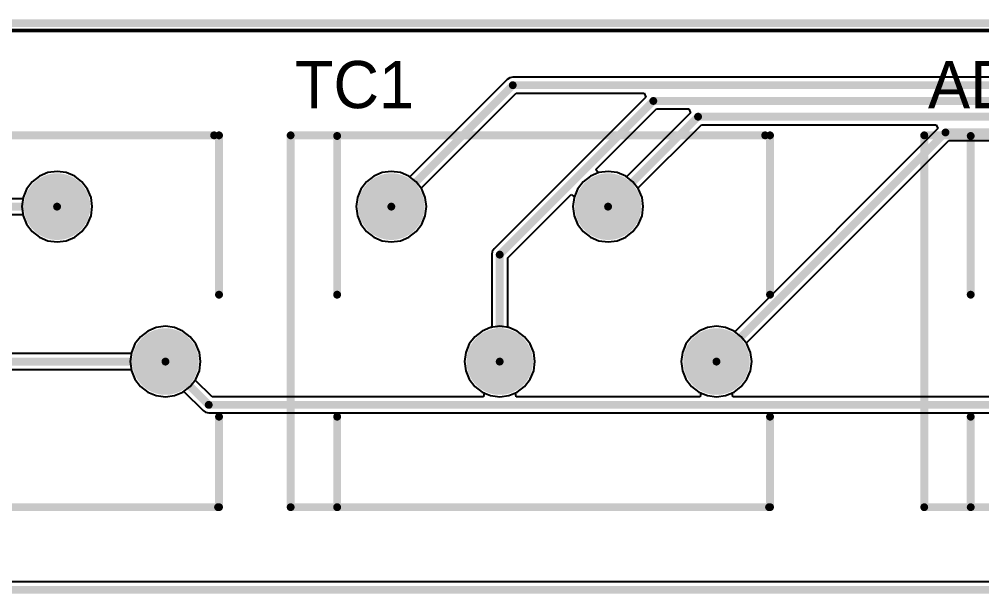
# Model space of a CAD drawing. Header units: millimetres. Extents: x 2.5 to 14.5, y 1.2 to 4.8.
# Drawn here: x 9.534 to 10.757, y 3.97 to 4.7 of the extents above; entities that cross this region are included whole.
import ezdxf

# ---------------------------------------------------------------- set-up
doc = ezdxf.new("R2010")
doc.units = ezdxf.units.MM
doc.header["$MEASUREMENT"] = 0
for name, color, linetype in [('BottomLayer', 5, 'Continuous'), ('BottomSolder', 6, 'Continuous'), ('ConnectLayer', 7, 'Continuous'), ('MultiLayer', 9, 'Continuous'), ('PadHoleLayer', 156, 'Continuous'), ('TopLayer', 1, 'Continuous'), ('TopOverlay', 2, 'Continuous'), ('TopSolder', 216, 'Continuous')]:
    doc.layers.add(name, color=color, linetype=linetype)

# ---------------------------------------------------------------- blocks, each defined once
blk = doc.blocks.new('4P__C__C_________16')
at = {"layer": 'BottomLayer', "const_width": 0.0394}
for points in [[(-0.0197, 0, 1), (0.0197, 0, 1)], [(-0.2165, -0.1378, 1), (-0.1772, -0.1378, 1)], [(-0.0197, -0.2756, 1), (0.0197, -0.2756, 1)], [(-0.2165, -0.4134, 1), (-0.1772, -0.4134, 1)]]:
    blk.add_lwpolyline(points, format="xyb", close=True, dxfattribs=at)
at = {"layer": 'BottomSolder', "const_width": 0.0423}
for points in [[(-0.0212, 0, 1), (0.0212, 0, 1)], [(-0.218, -0.1378, 1), (-0.1757, -0.1378, 1)], [(-0.0212, -0.2756, 1), (0.0212, -0.2756, 1)], [(-0.218, -0.4134, 1), (-0.1757, -0.4134, 1)]]:
    blk.add_lwpolyline(points, format="xyb", close=True, dxfattribs=at)
at = {"layer": 'MultiLayer', "const_width": 0.0394}
for points in [[(-0.0197, 0, 1), (0.0197, 0, 1)], [(-0.2165, -0.1378, 1), (-0.1772, -0.1378, 1)], [(-0.0197, -0.2756, 1), (0.0197, -0.2756, 1)], [(-0.2165, -0.4134, 1), (-0.1772, -0.4134, 1)]]:
    blk.add_lwpolyline(points, format="xyb", close=True, dxfattribs=at)
at = {"layer": 'PadHoleLayer', "const_width": 0.0197}
for points in [[(-0.0098, 0, 1), (0.0098, 0, 1)], [(-0.2067, -0.1378, 1), (-0.187, -0.1378, 1)], [(-0.0098, -0.2756, 1), (0.0098, -0.2756, 1)], [(-0.2067, -0.4134, 1), (-0.187, -0.4134, 1)]]:
    blk.add_lwpolyline(points, format="xyb", close=True, dxfattribs=at)
at = {"layer": 'TopLayer', "const_width": 0.0394}
for points in [[(-0.0197, 0, 1), (0.0197, 0, 1)], [(-0.2165, -0.1378, 1), (-0.1772, -0.1378, 1)], [(-0.0197, -0.2756, 1), (0.0197, -0.2756, 1)], [(-0.2165, -0.4134, 1), (-0.1772, -0.4134, 1)]]:
    blk.add_lwpolyline(points, format="xyb", close=True, dxfattribs=at)
at = {"layer": 'TopOverlay', "const_width": 0.01}
for points in [[(-0.3819, 0.128), (-0.3819, 0.0689)], [(-0.3819, 0.128), (-0.3819, -0.4803)], [(-0.3819, 0.128), (0.0906, 0.128)], [(0.0906, 0.128), (0.0906, -0.4753)], [(-0.3819, 0.0689), (-0.2669, 0.0689)], [(-0.1119, 0.0689), (0.0898, 0.0689)], [(-0.3819, -0.4815), (-0.2669, -0.4815)], [(-0.1119, -0.4815), (0.0906, -0.4815)]]:
    blk.add_lwpolyline(points, dxfattribs=at)
at = {"layer": 'TopOverlay', "const_width": 0.005}
for points in [[(-0.3844, 0.128, 1), (-0.3794, 0.128, 1)], [(-0.3844, 0.128, 1), (-0.3794, 0.128, 1)], [(-0.3844, 0.128, 1), (-0.3794, 0.128, 1)], [(0.0881, 0.128, 1), (0.0931, 0.128, 1)], [(0.0881, 0.128, 1), (0.0931, 0.128, 1)], [(-0.3844, 0.0689, 1), (-0.3794, 0.0689, 1)], [(-0.3844, 0.0689, 1), (-0.3794, 0.0689, 1)], [(-0.2694, 0.0689, 1), (-0.2644, 0.0689, 1)], [(-0.1144, 0.0689, 1), (-0.1094, 0.0689, 1)], [(0.0873, 0.0689, 1), (0.0923, 0.0689, 1)], [(-0.3844, -0.4803, 1), (-0.3794, -0.4803, 1)], [(-0.3844, -0.4815, 1), (-0.3794, -0.4815, 1)], [(-0.2694, -0.4815, 1), (-0.2644, -0.4815, 1)], [(-0.1144, -0.4815, 1), (-0.1094, -0.4815, 1)], [(0.0881, -0.4753, 1), (0.0931, -0.4753, 1)], [(0.0881, -0.4815, 1), (0.0931, -0.4815, 1)]]:
    blk.add_lwpolyline(points, format="xyb", close=True, dxfattribs=at)
at = {"layer": 'TopSolder', "const_width": 0.0423}
for points in [[(-0.0212, 0, 1), (0.0212, 0, 1)], [(-0.218, -0.1378, 1), (-0.1757, -0.1378, 1)], [(-0.0212, -0.2756, 1), (0.0212, -0.2756, 1)], [(-0.218, -0.4134, 1), (-0.1757, -0.4134, 1)]]:
    blk.add_lwpolyline(points, format="xyb", close=True, dxfattribs=at)
blk = doc.blocks.new('4P__C__C_________104')
at = {"layer": 'BottomLayer', "const_width": 0.0394}
for points in [[(-0.0197, 0, 1), (0.0197, 0, 1)], [(-0.2165, -0.1378, 1), (-0.1772, -0.1378, 1)], [(-0.0197, -0.2756, 1), (0.0197, -0.2756, 1)], [(-0.2165, -0.4134, 1), (-0.1772, -0.4134, 1)]]:
    blk.add_lwpolyline(points, format="xyb", close=True, dxfattribs=at)
at = {"layer": 'BottomSolder', "const_width": 0.0423}
for points in [[(-0.0212, 0, 1), (0.0212, 0, 1)], [(-0.218, -0.1378, 1), (-0.1757, -0.1378, 1)], [(-0.0212, -0.2756, 1), (0.0212, -0.2756, 1)], [(-0.218, -0.4134, 1), (-0.1757, -0.4134, 1)]]:
    blk.add_lwpolyline(points, format="xyb", close=True, dxfattribs=at)
at = {"layer": 'MultiLayer', "const_width": 0.0394}
for points in [[(-0.0197, 0, 1), (0.0197, 0, 1)], [(-0.2165, -0.1378, 1), (-0.1772, -0.1378, 1)], [(-0.0197, -0.2756, 1), (0.0197, -0.2756, 1)], [(-0.2165, -0.4134, 1), (-0.1772, -0.4134, 1)]]:
    blk.add_lwpolyline(points, format="xyb", close=True, dxfattribs=at)
at = {"layer": 'PadHoleLayer', "const_width": 0.0197}
for points in [[(-0.0098, 0, 1), (0.0098, 0, 1)], [(-0.2067, -0.1378, 1), (-0.187, -0.1378, 1)], [(-0.0098, -0.2756, 1), (0.0098, -0.2756, 1)], [(-0.2067, -0.4134, 1), (-0.187, -0.4134, 1)]]:
    blk.add_lwpolyline(points, format="xyb", close=True, dxfattribs=at)
at = {"layer": 'TopLayer', "const_width": 0.0394}
for points in [[(-0.0197, 0, 1), (0.0197, 0, 1)], [(-0.2165, -0.1378, 1), (-0.1772, -0.1378, 1)], [(-0.0197, -0.2756, 1), (0.0197, -0.2756, 1)], [(-0.2165, -0.4134, 1), (-0.1772, -0.4134, 1)]]:
    blk.add_lwpolyline(points, format="xyb", close=True, dxfattribs=at)
at = {"layer": 'TopOverlay', "const_width": 0.01}
for points in [[(-0.3819, 0.128), (-0.3819, 0.0689)], [(-0.3819, 0.128), (-0.3819, -0.4803)], [(-0.3819, 0.128), (0.0906, 0.128)], [(0.0906, 0.128), (0.0906, -0.4753)], [(-0.3819, 0.0689), (-0.2669, 0.0689)], [(-0.1119, 0.0689), (0.0898, 0.0689)], [(-0.3819, -0.4815), (-0.2669, -0.4815)], [(-0.1119, -0.4815), (0.0906, -0.4815)]]:
    blk.add_lwpolyline(points, dxfattribs=at)
at = {"layer": 'TopOverlay', "const_width": 0.005}
for points in [[(-0.3844, 0.128, 1), (-0.3794, 0.128, 1)], [(-0.3844, 0.128, 1), (-0.3794, 0.128, 1)], [(-0.3844, 0.128, 1), (-0.3794, 0.128, 1)], [(0.0881, 0.128, 1), (0.0931, 0.128, 1)], [(0.0881, 0.128, 1), (0.0931, 0.128, 1)], [(-0.3844, 0.0689, 1), (-0.3794, 0.0689, 1)], [(-0.3844, 0.0689, 1), (-0.3794, 0.0689, 1)], [(-0.2694, 0.0689, 1), (-0.2644, 0.0689, 1)], [(-0.1144, 0.0689, 1), (-0.1094, 0.0689, 1)], [(0.0873, 0.0689, 1), (0.0923, 0.0689, 1)], [(-0.3844, -0.4803, 1), (-0.3794, -0.4803, 1)], [(-0.3844, -0.4815, 1), (-0.3794, -0.4815, 1)], [(-0.2694, -0.4815, 1), (-0.2644, -0.4815, 1)], [(-0.1144, -0.4815, 1), (-0.1094, -0.4815, 1)], [(0.0881, -0.4753, 1), (0.0931, -0.4753, 1)], [(0.0881, -0.4815, 1), (0.0931, -0.4815, 1)]]:
    blk.add_lwpolyline(points, format="xyb", close=True, dxfattribs=at)
at = {"layer": 'TopSolder', "const_width": 0.0423}
for points in [[(-0.0212, 0, 1), (0.0212, 0, 1)], [(-0.218, -0.1378, 1), (-0.1757, -0.1378, 1)], [(-0.0212, -0.2756, 1), (0.0212, -0.2756, 1)], [(-0.218, -0.4134, 1), (-0.1757, -0.4134, 1)]]:
    blk.add_lwpolyline(points, format="xyb", close=True, dxfattribs=at)
blk = doc.blocks.new('4P__C__C_________206')
at = {"layer": 'BottomLayer', "const_width": 0.0394}
for points in [[(-0.0197, 0, 1), (0.0197, 0, 1)], [(-0.2165, -0.1378, 1), (-0.1772, -0.1378, 1)], [(-0.0197, -0.2756, 1), (0.0197, -0.2756, 1)], [(-0.2165, -0.4134, 1), (-0.1772, -0.4134, 1)]]:
    blk.add_lwpolyline(points, format="xyb", close=True, dxfattribs=at)
at = {"layer": 'BottomSolder', "const_width": 0.0423}
for points in [[(-0.0212, 0, 1), (0.0212, 0, 1)], [(-0.218, -0.1378, 1), (-0.1757, -0.1378, 1)], [(-0.0212, -0.2756, 1), (0.0212, -0.2756, 1)], [(-0.218, -0.4134, 1), (-0.1757, -0.4134, 1)]]:
    blk.add_lwpolyline(points, format="xyb", close=True, dxfattribs=at)
at = {"layer": 'MultiLayer', "const_width": 0.0394}
for points in [[(-0.0197, 0, 1), (0.0197, 0, 1)], [(-0.2165, -0.1378, 1), (-0.1772, -0.1378, 1)], [(-0.0197, -0.2756, 1), (0.0197, -0.2756, 1)], [(-0.2165, -0.4134, 1), (-0.1772, -0.4134, 1)]]:
    blk.add_lwpolyline(points, format="xyb", close=True, dxfattribs=at)
at = {"layer": 'PadHoleLayer', "const_width": 0.0197}
for points in [[(-0.0098, 0, 1), (0.0098, 0, 1)], [(-0.2067, -0.1378, 1), (-0.187, -0.1378, 1)], [(-0.0098, -0.2756, 1), (0.0098, -0.2756, 1)], [(-0.2067, -0.4134, 1), (-0.187, -0.4134, 1)]]:
    blk.add_lwpolyline(points, format="xyb", close=True, dxfattribs=at)
at = {"layer": 'TopLayer', "const_width": 0.0394}
for points in [[(-0.0197, 0, 1), (0.0197, 0, 1)], [(-0.2165, -0.1378, 1), (-0.1772, -0.1378, 1)], [(-0.0197, -0.2756, 1), (0.0197, -0.2756, 1)], [(-0.2165, -0.4134, 1), (-0.1772, -0.4134, 1)]]:
    blk.add_lwpolyline(points, format="xyb", close=True, dxfattribs=at)
at = {"layer": 'TopOverlay', "const_width": 0.01}
for points in [[(-0.3819, 0.128), (-0.3819, 0.0689)], [(-0.3819, 0.128), (-0.3819, -0.4803)], [(-0.3819, 0.128), (0.0906, 0.128)], [(0.0906, 0.128), (0.0906, -0.4753)], [(-0.3819, 0.0689), (-0.2669, 0.0689)], [(-0.1119, 0.0689), (0.0898, 0.0689)], [(-0.3819, -0.4815), (-0.2669, -0.4815)], [(-0.1119, -0.4815), (0.0906, -0.4815)]]:
    blk.add_lwpolyline(points, dxfattribs=at)
at = {"layer": 'TopOverlay', "const_width": 0.005}
for points in [[(-0.3844, 0.128, 1), (-0.3794, 0.128, 1)], [(-0.3844, 0.128, 1), (-0.3794, 0.128, 1)], [(-0.3844, 0.128, 1), (-0.3794, 0.128, 1)], [(0.0881, 0.128, 1), (0.0931, 0.128, 1)], [(0.0881, 0.128, 1), (0.0931, 0.128, 1)], [(-0.3844, 0.0689, 1), (-0.3794, 0.0689, 1)], [(-0.3844, 0.0689, 1), (-0.3794, 0.0689, 1)], [(-0.2694, 0.0689, 1), (-0.2644, 0.0689, 1)], [(-0.1144, 0.0689, 1), (-0.1094, 0.0689, 1)], [(0.0873, 0.0689, 1), (0.0923, 0.0689, 1)], [(-0.3844, -0.4803, 1), (-0.3794, -0.4803, 1)], [(-0.3844, -0.4815, 1), (-0.3794, -0.4815, 1)], [(-0.2694, -0.4815, 1), (-0.2644, -0.4815, 1)], [(-0.1144, -0.4815, 1), (-0.1094, -0.4815, 1)], [(0.0881, -0.4753, 1), (0.0931, -0.4753, 1)], [(0.0881, -0.4815, 1), (0.0931, -0.4815, 1)]]:
    blk.add_lwpolyline(points, format="xyb", close=True, dxfattribs=at)
at = {"layer": 'TopSolder', "const_width": 0.0423}
for points in [[(-0.0212, 0, 1), (0.0212, 0, 1)], [(-0.218, -0.1378, 1), (-0.1757, -0.1378, 1)], [(-0.0212, -0.2756, 1), (0.0212, -0.2756, 1)], [(-0.218, -0.4134, 1), (-0.1757, -0.4134, 1)]]:
    blk.add_lwpolyline(points, format="xyb", close=True, dxfattribs=at)

msp = doc.modelspace()

# ---------------------------------------------------------------- linework, layer by layer
at = {"layer": 'BottomLayer', "const_width": 0.01}
for points in [[(9.4438, 4.265), (9.7194, 4.265)], [(9.7194, 4.265), (9.7744, 4.21)], [(9.7744, 4.21), (12.493, 4.21)], [(8.3817, 3.975), (12.1, 3.975)]]:
    msp.add_lwpolyline(points, dxfattribs=at)
at = {"layer": 'BottomLayer', "const_width": 0.005}
for points in [[(9.7169, 4.265, 1), (9.7219, 4.265, 1)], [(9.7169, 4.265, 1), (9.7219, 4.265, 1)], [(9.7719, 4.21, 1), (9.7769, 4.21, 1)], [(9.7719, 4.21, 1), (9.7769, 4.21, 1)]]:
    msp.add_lwpolyline(points, format="xyb", close=True, dxfattribs=at)
at = {"layer": 'ConnectLayer'}
for p, q in [((2.473, 4.687), (14.457, 4.687)), ((2.4752, 4.6848), (14.4548, 4.6848)), ((10.161, 4.6264), (10.1571, 4.6256)), ((11.2186, 4.6264), (10.161, 4.6264)), ((10.1538, 4.6234), (10.0301, 4.4998)), ((10.1571, 4.6256), (10.1538, 4.6234)), ((10.0445, 4.4853), (10.1652, 4.606)), ((10.1652, 4.606), (10.328, 4.606)), ((10.328, 4.606), (10.3301, 4.601)), ((10.3301, 4.601), (10.1372, 4.4082)), ((10.2668, 4.5089), (10.3439, 4.586)), ((10.387, 4.581), (10.3057, 4.4998)), ((10.3439, 4.586), (10.3849, 4.586)), ((10.3849, 4.586), (10.387, 4.581)), ((10.3201, 4.4853), (10.4008, 4.566)), ((10.4008, 4.566), (10.6995, 4.566)), ((10.6995, 4.566), (10.7016, 4.561)), ((10.7016, 4.561), (10.4435, 4.3029)), ((10.4579, 4.2885), (10.7154, 4.546)), ((10.7154, 4.546), (10.8749, 4.546)), ((9.57, 4.5051), (9.5592, 4.5006)), ((9.57, 4.5051), (9.5592, 4.5006)), ((9.5816, 4.5066), (9.57, 4.5051)), ((9.5816, 4.5066), (9.57, 4.5051)), ((9.5932, 4.5051), (9.5816, 4.5066)), ((9.5932, 4.5051), (9.5816, 4.5066)), ((9.604, 4.5006), (9.5932, 4.5051)), ((9.604, 4.5006), (9.5932, 4.5051)), ((9.995, 4.5051), (9.9842, 4.5006)), ((9.995, 4.5051), (9.9842, 4.5006)), ((10.0066, 4.5066), (9.995, 4.5051)), ((10.0066, 4.5066), (9.995, 4.5051)), ((10.0182, 4.5051), (10.0066, 4.5066)), ((10.0182, 4.5051), (10.0066, 4.5066)), ((10.029, 4.5006), (10.0182, 4.5051)), ((10.029, 4.5006), (10.0182, 4.5051)), ((10.2706, 4.5051), (10.2598, 4.5006)), ((10.2696, 4.5047), (10.2668, 4.5089)), ((10.2706, 4.5051), (10.2696, 4.5047)), ((10.2822, 4.5066), (10.2706, 4.5051)), ((10.2822, 4.5066), (10.2706, 4.5051)), ((10.2938, 4.5051), (10.2822, 4.5066)), ((10.2938, 4.5051), (10.2822, 4.5066)), ((10.3046, 4.5006), (10.2938, 4.5051)), ((10.3046, 4.5006), (10.2938, 4.5051)), ((9.5499, 4.4935), (9.5428, 4.4842)), ((9.5499, 4.4935), (9.5428, 4.4842)), ((9.5592, 4.5006), (9.5499, 4.4935)), ((9.5592, 4.5006), (9.5499, 4.4935)), ((9.6132, 4.4935), (9.604, 4.5006)), ((9.6132, 4.4935), (9.604, 4.5006)), ((9.6203, 4.4842), (9.6132, 4.4935)), ((9.6203, 4.4842), (9.6132, 4.4935)), ((9.975, 4.4935), (9.9679, 4.4842)), ((9.975, 4.4935), (9.9679, 4.4842)), ((9.9842, 4.5006), (9.975, 4.4935)), ((9.9842, 4.5006), (9.975, 4.4935)), ((10.0383, 4.4935), (10.029, 4.5006)), ((10.0301, 4.4998), (10.029, 4.5006)), ((10.0454, 4.4842), (10.0383, 4.4935)), ((10.2506, 4.4935), (10.2434, 4.4842)), ((10.2598, 4.5006), (10.2506, 4.4935)), ((10.3138, 4.4935), (10.3046, 4.5006)), ((10.3057, 4.4998), (10.3046, 4.5006)), ((10.321, 4.4842), (10.3138, 4.4935)), ((9.5428, 4.4842), (9.5383, 4.4734)), ((9.5428, 4.4842), (9.5383, 4.4734)), ((9.6248, 4.4734), (9.6203, 4.4842)), ((9.6248, 4.4734), (9.6203, 4.4842)), ((9.9679, 4.4842), (9.9634, 4.4734)), ((9.9679, 4.4842), (9.9634, 4.4734)), ((10.0454, 4.4842), (10.0445, 4.4853)), ((10.0498, 4.4734), (10.0454, 4.4842)), ((10.0498, 4.4734), (10.0454, 4.4842)), ((10.2434, 4.4842), (10.239, 4.4734)), ((10.321, 4.4842), (10.3201, 4.4853)), ((10.3254, 4.4734), (10.321, 4.4842)), ((10.3254, 4.4734), (10.321, 4.4842)), ((9.5382, 4.472), (9.3829, 4.472)), ((9.5383, 4.4734), (9.5368, 4.4619)), ((9.5383, 4.4734), (9.5382, 4.472)), ((9.6263, 4.4619), (9.6248, 4.4734)), ((9.6263, 4.4619), (9.6248, 4.4734)), ((9.9634, 4.4734), (9.9619, 4.4619)), ((9.9634, 4.4734), (9.9619, 4.4619)), ((10.0514, 4.4619), (10.0498, 4.4734)), ((10.0514, 4.4619), (10.0498, 4.4734)), ((10.1546, 4.3967), (10.2352, 4.4773)), ((10.2352, 4.4773), (10.2394, 4.4744)), ((10.239, 4.4734), (10.2375, 4.4619)), ((10.239, 4.4734), (10.2375, 4.4619)), ((10.2394, 4.4744), (10.239, 4.4734)), ((10.327, 4.4619), (10.3254, 4.4734)), ((10.327, 4.4619), (10.3254, 4.4734)), ((9.5368, 4.4619), (9.5383, 4.4503)), ((9.6248, 4.4503), (9.6263, 4.4619)), ((9.6248, 4.4503), (9.6263, 4.4619)), ((9.9619, 4.4619), (9.9634, 4.4503)), ((9.9619, 4.4619), (9.9634, 4.4503)), ((10.0498, 4.4503), (10.0514, 4.4619)), ((10.0498, 4.4503), (10.0514, 4.4619)), ((10.2375, 4.4619), (10.239, 4.4503)), ((10.2375, 4.4619), (10.239, 4.4503)), ((10.3254, 4.4503), (10.327, 4.4619)), ((10.3254, 4.4503), (10.327, 4.4619)), ((9.3871, 4.4517), (9.5382, 4.4517)), ((9.5382, 4.4517), (9.5383, 4.4503)), ((9.5383, 4.4503), (9.5428, 4.4395)), ((9.5383, 4.4503), (9.5428, 4.4395)), ((9.6203, 4.4395), (9.6248, 4.4503)), ((9.6203, 4.4395), (9.6248, 4.4503)), ((9.9634, 4.4503), (9.9679, 4.4395)), ((9.9634, 4.4503), (9.9679, 4.4395)), ((10.0454, 4.4395), (10.0498, 4.4503)), ((10.0454, 4.4395), (10.0498, 4.4503)), ((10.239, 4.4503), (10.2434, 4.4395)), ((10.239, 4.4503), (10.2434, 4.4395)), ((10.321, 4.4395), (10.3254, 4.4503)), ((10.321, 4.4395), (10.3254, 4.4503)), ((9.5428, 4.4395), (9.5499, 4.4302)), ((9.5428, 4.4395), (9.5499, 4.4302)), ((9.5499, 4.4302), (9.5592, 4.4231)), ((9.5499, 4.4302), (9.5592, 4.4231)), ((9.604, 4.4231), (9.6132, 4.4302)), ((9.604, 4.4231), (9.6132, 4.4302)), ((9.6132, 4.4302), (9.6203, 4.4395)), ((9.6132, 4.4302), (9.6203, 4.4395)), ((9.9679, 4.4395), (9.975, 4.4302)), ((9.9679, 4.4395), (9.975, 4.4302)), ((9.975, 4.4302), (9.9842, 4.4231)), ((9.975, 4.4302), (9.9842, 4.4231)), ((10.029, 4.4231), (10.0383, 4.4302)), ((10.029, 4.4231), (10.0383, 4.4302)), ((10.0383, 4.4302), (10.0454, 4.4395)), ((10.0383, 4.4302), (10.0454, 4.4395)), ((10.2434, 4.4395), (10.2506, 4.4302)), ((10.2434, 4.4395), (10.2506, 4.4302)), ((10.2506, 4.4302), (10.2598, 4.4231)), ((10.2506, 4.4302), (10.2598, 4.4231)), ((10.3046, 4.4231), (10.3138, 4.4302)), ((10.3046, 4.4231), (10.3138, 4.4302)), ((10.3138, 4.4302), (10.321, 4.4395)), ((10.3138, 4.4302), (10.321, 4.4395)), ((9.5592, 4.4231), (9.57, 4.4186)), ((9.5592, 4.4231), (9.57, 4.4186)), ((9.57, 4.4186), (9.5816, 4.4171)), ((9.57, 4.4186), (9.5816, 4.4171)), ((9.5816, 4.4171), (9.5932, 4.4186)), ((9.5816, 4.4171), (9.5932, 4.4186)), ((9.5932, 4.4186), (9.604, 4.4231)), ((9.5932, 4.4186), (9.604, 4.4231)), ((9.9842, 4.4231), (9.995, 4.4186)), ((9.9842, 4.4231), (9.995, 4.4186)), ((9.995, 4.4186), (10.0066, 4.4171)), ((9.995, 4.4186), (10.0066, 4.4171)), ((10.0066, 4.4171), (10.0182, 4.4186)), ((10.0066, 4.4171), (10.0182, 4.4186)), ((10.0182, 4.4186), (10.029, 4.4231)), ((10.0182, 4.4186), (10.029, 4.4231)), ((10.2598, 4.4231), (10.2706, 4.4186)), ((10.2598, 4.4231), (10.2706, 4.4186)), ((10.2706, 4.4186), (10.2822, 4.4171)), ((10.2706, 4.4186), (10.2822, 4.4171)), ((10.2822, 4.4171), (10.2938, 4.4186)), ((10.2822, 4.4171), (10.2938, 4.4186)), ((10.2938, 4.4186), (10.3046, 4.4231)), ((10.2938, 4.4186), (10.3046, 4.4231)), ((10.1372, 4.4082), (10.135, 4.4048)), ((10.135, 4.4048), (10.1342, 4.4009)), ((10.1342, 4.4009), (10.1342, 4.3084)), ((10.1546, 4.3084), (10.1546, 4.3967)), ((9.7078, 4.3082), (9.697, 4.3038)), ((9.7078, 4.3082), (9.697, 4.3038)), ((9.7194, 4.3098), (9.7078, 4.3082)), ((9.7194, 4.3098), (9.7078, 4.3082)), ((9.731, 4.3082), (9.7194, 4.3098)), ((9.731, 4.3082), (9.7194, 4.3098)), ((9.7417, 4.3038), (9.731, 4.3082)), ((9.7417, 4.3038), (9.731, 4.3082)), ((10.1328, 4.3082), (10.122, 4.3038)), ((10.1328, 4.3082), (10.122, 4.3038)), ((10.1444, 4.3098), (10.1328, 4.3082)), ((10.1342, 4.3084), (10.1328, 4.3082)), ((10.156, 4.3082), (10.1444, 4.3098)), ((10.156, 4.3082), (10.1546, 4.3084)), ((10.1668, 4.3038), (10.156, 4.3082)), ((10.1668, 4.3038), (10.156, 4.3082)), ((10.4084, 4.3082), (10.3976, 4.3038)), ((10.4084, 4.3082), (10.3976, 4.3038)), ((10.42, 4.3098), (10.4084, 4.3082)), ((10.42, 4.3098), (10.4084, 4.3082)), ((10.4316, 4.3082), (10.42, 4.3098)), ((10.4316, 4.3082), (10.42, 4.3098)), ((10.4424, 4.3038), (10.4316, 4.3082)), ((10.4424, 4.3038), (10.4316, 4.3082)), ((9.6877, 4.2966), (9.6806, 4.2874)), ((9.6877, 4.2966), (9.6806, 4.2874)), ((9.697, 4.3038), (9.6877, 4.2966)), ((9.697, 4.3038), (9.6877, 4.2966)), ((9.751, 4.2966), (9.7417, 4.3038)), ((9.751, 4.2966), (9.7417, 4.3038)), ((9.7581, 4.2874), (9.751, 4.2966)), ((9.7581, 4.2874), (9.751, 4.2966)), ((10.1128, 4.2966), (10.1057, 4.2874)), ((10.1128, 4.2966), (10.1057, 4.2874)), ((10.122, 4.3038), (10.1128, 4.2966)), ((10.122, 4.3038), (10.1128, 4.2966)), ((10.1761, 4.2966), (10.1668, 4.3038)), ((10.1761, 4.2966), (10.1668, 4.3038)), ((10.1832, 4.2874), (10.1761, 4.2966)), ((10.1832, 4.2874), (10.1761, 4.2966)), ((10.3884, 4.2966), (10.3812, 4.2874)), ((10.3884, 4.2966), (10.3812, 4.2874)), ((10.3976, 4.3038), (10.3884, 4.2966)), ((10.3976, 4.3038), (10.3884, 4.2966)), ((10.4516, 4.2966), (10.4424, 4.3038)), ((10.4435, 4.3029), (10.4424, 4.3038)), ((10.4588, 4.2874), (10.4516, 4.2966)), ((9.6806, 4.2874), (9.6761, 4.2766)), ((9.6806, 4.2874), (9.6761, 4.2766)), ((9.7626, 4.2766), (9.7581, 4.2874)), ((9.7626, 4.2766), (9.7581, 4.2874)), ((10.1057, 4.2874), (10.1012, 4.2766)), ((10.1057, 4.2874), (10.1012, 4.2766)), ((10.1876, 4.2766), (10.1832, 4.2874)), ((10.1876, 4.2766), (10.1832, 4.2874)), ((10.3812, 4.2874), (10.3768, 4.2766)), ((10.3812, 4.2874), (10.3768, 4.2766)), ((10.4588, 4.2874), (10.4579, 4.2885)), ((10.4632, 4.2766), (10.4588, 4.2874)), ((10.4632, 4.2766), (10.4588, 4.2874)), ((9.676, 4.2752), (9.4872, 4.2752)), ((9.6761, 4.2766), (9.6746, 4.265)), ((9.6761, 4.2766), (9.676, 4.2752)), ((9.7641, 4.265), (9.7626, 4.2766)), ((9.7641, 4.265), (9.7626, 4.2766)), ((10.1012, 4.2766), (10.0997, 4.265)), ((10.1012, 4.2766), (10.0997, 4.265)), ((10.1892, 4.265), (10.1876, 4.2766)), ((10.1892, 4.265), (10.1876, 4.2766)), ((10.3768, 4.2766), (10.3752, 4.265)), ((10.3768, 4.2766), (10.3752, 4.265)), ((10.4648, 4.265), (10.4632, 4.2766)), ((10.4648, 4.265), (10.4632, 4.2766)), ((9.6746, 4.265), (9.6761, 4.2534)), ((9.7626, 4.2534), (9.7641, 4.265)), ((9.7626, 4.2534), (9.7641, 4.265)), ((10.0997, 4.265), (10.1012, 4.2534)), ((10.0997, 4.265), (10.1012, 4.2534)), ((10.1876, 4.2534), (10.1892, 4.265)), ((10.1876, 4.2534), (10.1892, 4.265)), ((10.3752, 4.265), (10.3768, 4.2534)), ((10.3752, 4.265), (10.3768, 4.2534)), ((10.4632, 4.2534), (10.4648, 4.265)), ((10.4632, 4.2534), (10.4648, 4.265)), ((9.4872, 4.2548), (9.676, 4.2548)), ((9.676, 4.2548), (9.6761, 4.2534)), ((9.6761, 4.2534), (9.6806, 4.2426)), ((9.6761, 4.2534), (9.6806, 4.2426)), ((9.7581, 4.2426), (9.7626, 4.2534)), ((9.7581, 4.2426), (9.7626, 4.2534)), ((10.1012, 4.2534), (10.1057, 4.2426)), ((10.1012, 4.2534), (10.1057, 4.2426)), ((10.1832, 4.2426), (10.1876, 4.2534)), ((10.1832, 4.2426), (10.1876, 4.2534)), ((10.3768, 4.2534), (10.3812, 4.2426)), ((10.3768, 4.2534), (10.3812, 4.2426)), ((10.4588, 4.2426), (10.4632, 4.2534)), ((10.4588, 4.2426), (10.4632, 4.2534)), ((9.6806, 4.2426), (9.6877, 4.2334)), ((9.6806, 4.2426), (9.6877, 4.2334)), ((9.751, 4.2334), (9.7581, 4.2426)), ((9.7573, 4.2415), (9.7581, 4.2426)), ((9.7786, 4.2202), (9.7573, 4.2415)), ((10.1057, 4.2426), (10.1128, 4.2334)), ((10.1057, 4.2426), (10.1128, 4.2334)), ((10.1761, 4.2334), (10.1832, 4.2426)), ((10.1761, 4.2334), (10.1832, 4.2426)), ((10.3812, 4.2426), (10.3884, 4.2334)), ((10.3812, 4.2426), (10.3884, 4.2334)), ((10.4516, 4.2334), (10.4588, 4.2426)), ((10.4516, 4.2334), (10.4588, 4.2426)), ((9.6877, 4.2334), (9.697, 4.2262)), ((9.6877, 4.2334), (9.697, 4.2262)), ((9.697, 4.2262), (9.7078, 4.2218)), ((9.697, 4.2262), (9.7078, 4.2218)), ((9.731, 4.2218), (9.7417, 4.2262)), ((9.731, 4.2218), (9.7417, 4.2262)), ((9.7417, 4.2262), (9.751, 4.2334)), ((9.7417, 4.2262), (9.7429, 4.2271)), ((9.7429, 4.2271), (9.7672, 4.2028)), ((10.1128, 4.2334), (10.122, 4.2262)), ((10.1128, 4.2334), (10.122, 4.2262)), ((10.122, 4.2262), (10.1246, 4.2252)), ((10.122, 4.2262), (10.1328, 4.2218)), ((10.1246, 4.2252), (10.1236, 4.2202)), ((10.156, 4.2218), (10.1668, 4.2262)), ((10.1643, 4.2252), (10.1668, 4.2262)), ((10.1653, 4.2202), (10.1643, 4.2252)), ((10.1668, 4.2262), (10.1761, 4.2334)), ((10.1668, 4.2262), (10.1761, 4.2334)), ((10.3884, 4.2334), (10.3976, 4.2262)), ((10.3884, 4.2334), (10.3976, 4.2262)), ((10.3976, 4.2262), (10.4002, 4.2252)), ((10.3976, 4.2262), (10.4084, 4.2218)), ((10.4002, 4.2252), (10.3992, 4.2202)), ((10.4316, 4.2218), (10.4424, 4.2262)), ((10.4398, 4.2252), (10.4424, 4.2262)), ((10.4408, 4.2202), (10.4398, 4.2252)), ((10.4424, 4.2262), (10.4516, 4.2334)), ((10.4424, 4.2262), (10.4516, 4.2334)), ((9.7078, 4.2218), (9.7194, 4.2202)), ((9.7078, 4.2218), (9.7194, 4.2202)), ((9.7194, 4.2202), (9.731, 4.2218)), ((9.7194, 4.2202), (9.731, 4.2218)), ((10.1236, 4.2202), (9.7786, 4.2202)), ((10.1328, 4.2218), (10.1444, 4.2202)), ((10.1444, 4.2202), (10.156, 4.2218)), ((10.3992, 4.2202), (10.1653, 4.2202)), ((10.4084, 4.2218), (10.42, 4.2202)), ((10.42, 4.2202), (10.4316, 4.2218)), ((10.9292, 4.2202), (10.4408, 4.2202)), ((9.7672, 4.2028), (9.7705, 4.2006)), ((9.7705, 4.2006), (9.7744, 4.1998)), ((9.7744, 4.1998), (12.3028, 4.1998)), ((12.0958, 3.9852), (8.3817, 3.9852))]:
    msp.add_line(p, q, dxfattribs=at)
at = {"layer": 'TopLayer', "const_width": 0.01}
for points in [[(2.465, 4.695), (14.465, 4.695)], [(10.0066, 4.4619), (10.161, 4.6162)], [(10.161, 4.6162), (11.2186, 4.6162)], [(10.1444, 4.4009), (10.3397, 4.5962)], [(10.3397, 4.5962), (11.2103, 4.5962)], [(10.2822, 4.4619), (10.3966, 4.5762)], [(10.3966, 4.5762), (11.2021, 4.5762)], [(10.42, 4.265), (10.7112, 4.5562)], [(10.7112, 4.5562), (11.1938, 4.5562)], [(9.3829, 4.4619), (9.5816, 4.4619)], [(10.1444, 4.265), (10.1444, 4.4009)]]:
    msp.add_lwpolyline(points, dxfattribs=at)
at = {"layer": 'TopLayer', "const_width": 0.005}
for points in [[(10.1585, 4.6162, 1), (10.1635, 4.6162, 1)], [(10.1585, 4.6162, 1), (10.1635, 4.6162, 1)], [(10.3372, 4.5962, 1), (10.3422, 4.5962, 1)], [(10.3372, 4.5962, 1), (10.3422, 4.5962, 1)], [(10.3941, 4.5762, 1), (10.3991, 4.5762, 1)], [(10.3941, 4.5762, 1), (10.3991, 4.5762, 1)], [(10.7087, 4.5562, 1), (10.7137, 4.5562, 1)], [(10.7087, 4.5562, 1), (10.7137, 4.5562, 1)], [(9.5791, 4.4619, 1), (9.5841, 4.4619, 1)], [(10.0041, 4.4619, 1), (10.0091, 4.4619, 1)], [(10.2797, 4.4619, 1), (10.2847, 4.4619, 1)], [(10.1419, 4.4009, 1), (10.1469, 4.4009, 1)], [(10.1419, 4.4009, 1), (10.1469, 4.4009, 1)], [(10.1419, 4.265, 1), (10.1469, 4.265, 1)], [(10.4175, 4.265, 1), (10.4225, 4.265, 1)]]:
    msp.add_lwpolyline(points, format="xyb", close=True, dxfattribs=at)

# ---------------------------------------------------------------- block references
at = {"rotation": 90}
for name, p in [('4P__C__C_________104', (9.306, 4.4619)), ('4P__C__C_________16', (10.0066, 4.4619)), ('4P__C__C_________206', (10.8122, 4.4619))]:
    msp.add_blockref(name, p, dxfattribs=at)

# ---------------------------------------------------------------- texts
at = {"layer": 'TopOverlay'}
for s, p in [('TC1', (9.884, 4.587)), ('ADC5', (10.689, 4.587))]:
    msp.add_text(s, height=0.06, dxfattribs=at).set_placement(p)

doc.saveas('drawing.dxf')
